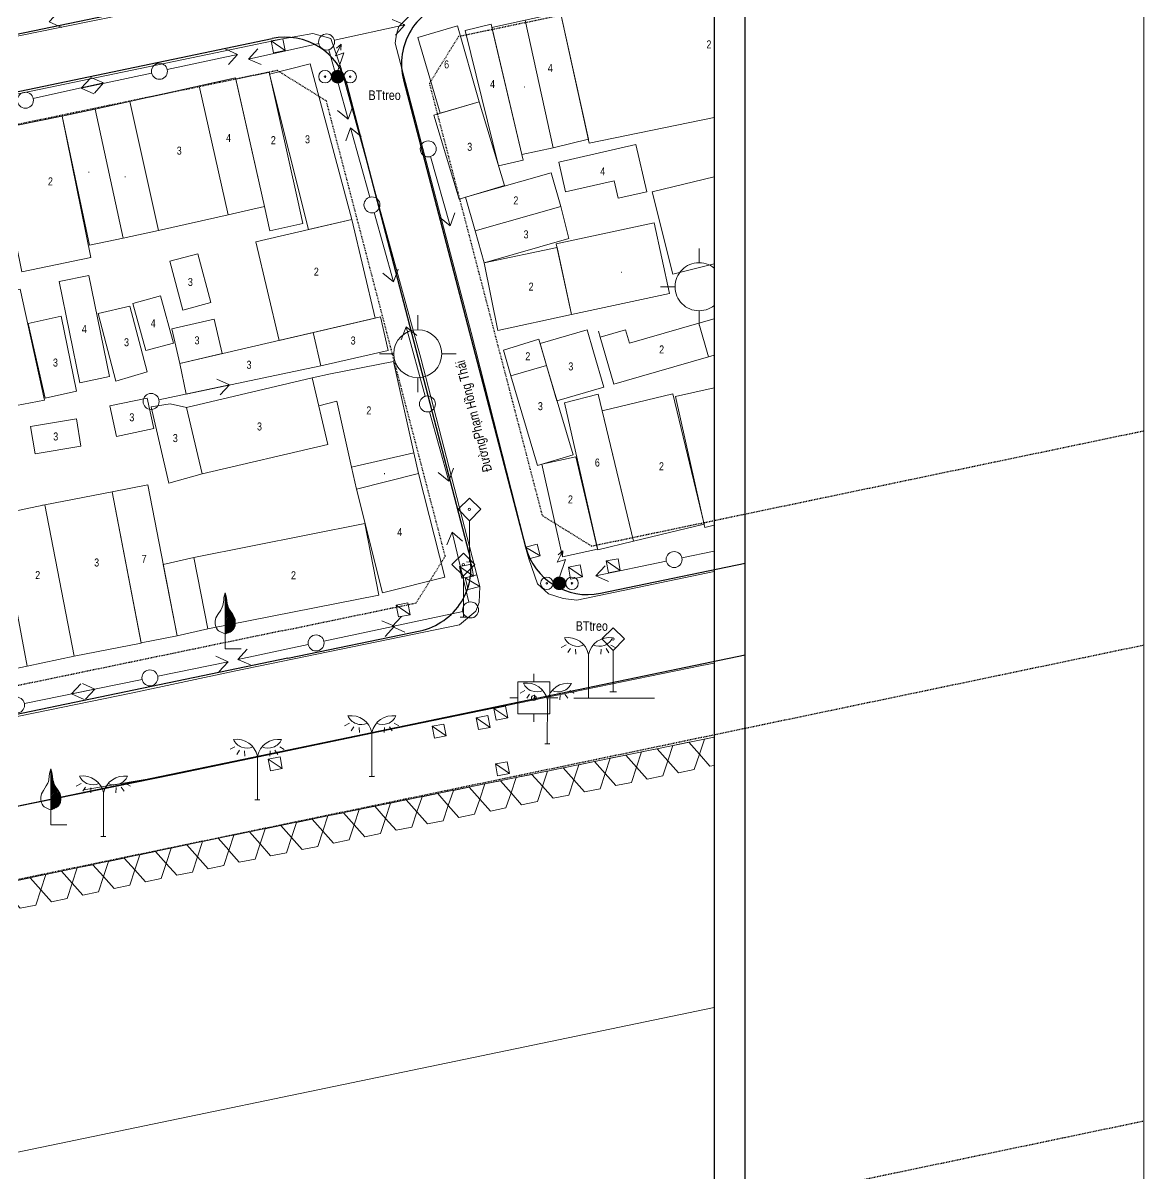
# Model space of a CAD drawing. Header units: millimetres. Extents: x 583747 to 595948, y 2304962 to 2309584.
# Drawn here: x 595808.2 to 595948.3, y 2307133 to 2307276.7 of the extents above; entities that cross this region are included whole.
import ezdxf
from ezdxf.enums import TextEntityAlignment as Align
from ezdxf.xclip import XClip

# ---------------------------------------------------------------- set-up
doc = ezdxf.new("R2010")
doc.units = ezdxf.units.MM
doc.linetypes.add('DASHDOT', pattern=[1, 0.5, -0.25, 0, -0.25])
for name, color, linetype, lineweight in [('00_nen', 8, 'Continuous', 5), ('KT-DV', 7, 'Continuous', 0), ('Nen dc cb Hong bang', 253, 'Continuous', 60)]:
    doc.layers.add(name, color=color, linetype=linetype, lineweight=lineweight)
doc.layers.add('A-PLOT LINE', color=6, linetype='DASHDOT')
doc.layers.add('AFP-KERB-LINE', color=2, linetype='Continuous')
doc.styles.add('ghicu', font='Vnarial.ttf', dxfattribs={"width": 0.8, "height": 1})

# ---------------------------------------------------------------- blocks, each defined once
blk = doc.blocks.new('road')
at = {"layer": 'AFP-KERB-LINE'}
for p, q in [((3883185, 1317232), (3767803, 1245711)), ((3883185, 1317232), (3767803, 1245711)), ((3883185, 1317232), (3767803, 1245711)), ((3883185, 1317232), (3767803, 1245711)), ((3762802, 1255847), (3857083, 1314289)), ((3762802, 1255847), (3857083, 1314289)), ((3762802, 1255847), (3857083, 1314289)), ((3762802, 1255847), (3857083, 1314289)), ((3695871, 1312276), (3589927, 1246721)), ((3695871, 1312276), (3589927, 1246721)), ((3695871, 1312276), (3589927, 1246721)), ((3695871, 1312276), (3589927, 1246721)), ((3717748, 1307701), (3752004, 1258100)), ((3717748, 1307701), (3752004, 1258100)), ((3717748, 1307701), (3752004, 1258100)), ((3717748, 1307701), (3752004, 1258100)), ((3593752, 1240856), (3700538, 1306933)), ((3593752, 1240856), (3700538, 1306933)), ((3593752, 1240856), (3700538, 1306933)), ((3593752, 1240856), (3700538, 1306933)), ((3745585, 1255076), (3711331, 1304676)), ((3745585, 1255076), (3711331, 1304676)), ((3745585, 1255076), (3711331, 1304676)), ((3745585, 1255076), (3711331, 1304676)), ((3767803, 1245711), (3734793, 1225290)), ((3767803, 1245711), (3734793, 1225290)), ((3767803, 1245711), (3734793, 1225290)), ((3767803, 1245711), (3734793, 1225290)), ((3728874, 1234857), (3743211, 1243726)), ((3728874, 1234857), (3743211, 1243726)), ((3728874, 1234857), (3743211, 1243726)), ((3728874, 1234857), (3743211, 1243726)), ((3728874, 1234857), (3635879, 1177370)), ((3728874, 1234857), (3635879, 1177370)), ((3728874, 1234857), (3635879, 1177370)), ((3728874, 1234857), (3635879, 1177370)), ((3734793, 1225290), (3638305, 1165644)), ((3734793, 1225290), (3638305, 1165644)), ((3734793, 1225290), (3638305, 1165644)), ((3734793, 1225290), (3638305, 1165644))]:
    blk.add_line(p, q, dxfattribs=at)
blk.add_lwpolyline([(3745595, 1267381), (3748204, 1263603)], dxfattribs=at)
blk.add_lwpolyline([(3745595, 1267381), (3748204, 1263603)], dxfattribs=at)
blk.add_lwpolyline([(3745595, 1267381), (3748204, 1263603)], dxfattribs=at)
blk.add_lwpolyline([(3745595, 1267381), (3748204, 1263603)], dxfattribs=at)
for centre, start, end in [((3724331, 1312247), 121.74803, 214.62987), ((3724331, 1312247), 121.74803, 214.62987), ((3704748, 1300130), 34.62987, 121.74803), ((3704748, 1300130), 34.62987, 121.74803), ((3758587, 1262646), 214.62987, 301.79359), ((3758587, 1262646), 214.62987, 301.79359), ((3758587, 1262646), 214.62987, 301.79359), ((3758587, 1262646), 214.62987, 301.79359), ((3739003, 1250530), 301.74159, 34.62987), ((3739003, 1250530), 301.74159, 34.62987), ((3739003, 1250530), 301.74159, 34.62987), ((3739003, 1250530), 301.74159, 34.62987)]:
    blk.add_arc(centre, 8000, start, end, dxfattribs=at)
blk = doc.blocks.new('PLOT')
at = {"layer": 'A-PLOT LINE', "color": 251}
for p, q in [((3812983, 1371218), (3722334, 1315127)), ((3759720, 1260995), (3854152, 1319531)), ((3759720, 1260995), (3854152, 1319531)), ((3722334, 1315127), (3720924, 1308382)), ((3720924, 1308382), (3752628, 1262475)), ((3720924, 1308382), (3752628, 1262475)), ((3702477, 1303429), (3709571, 1301945)), ((3742979, 1253570), (3709571, 1301945)), ((3742979, 1253570), (3709571, 1301945)), ((3759720, 1260995), (3752628, 1262475)), ((3759720, 1260995), (3752628, 1262475)), ((3742979, 1253570), (3741569, 1246826)), ((3742979, 1253570), (3741569, 1246826)), ((3727033, 1237834), (3741569, 1246826)), ((3727033, 1237834), (3741569, 1246826))]:
    blk.add_line(p, q, dxfattribs=at)
for points in [[(4212609, 1471029), (4196841, 1496747), (4192720, 1497729), (3887911, 1309592), (3772537, 1238075), (3739519, 1217649), (3659008, 1167880)], [(3695921, 1122143), (4222777, 1448705), (4223759, 1452843), (4212609, 1471029)], [(3727034, 1237834), (3634931, 1180899), (3623868, 1183465), (3594242, 1230576), (3595832, 1237439), (3702477, 1303429)], [(3727034, 1237834), (3634931, 1180899), (3623868, 1183465), (3594242, 1230576), (3595832, 1237439), (3702477, 1303429)]]:
    blk.add_lwpolyline(points, dxfattribs=at)
blk = doc.blocks.new('DV')
ref = blk.add_blockref('PLOT', (-3147123, 179596, 0), dxfattribs=dict(rotation=340.0000000045929))
XClip(ref).set_block_clipping_path([(3437700.5976729654, 868981.9081885163), (3912891.8375199828, 1041937.3750337446), (3715693.8178756535, 1583734.481302836), (3240502.5780286361, 1410779.0144576086)])
at = {"layer": 'AFP-KERB-LINE'}
ref = blk.add_blockref('road', (-3147123, 179596, 0), dxfattribs=dict(at, rotation=340.0000000045929))
XClip(ref).set_block_clipping_path([(3424978.7776903473, 904726.3076186823), (3853099.8617473282, 1060549.6388383387), (3670662.8681027722, 1561791.1594749615), (3242541.7840457913, 1405967.828255306)])
blk = doc.blocks.new('nen dc cb Hong bang')
at = {"layer": '00_nen', "linetype": 'ByBlock', "lineweight": -2}
h = blk.add_hatch(dxfattribs=at)
h.set_pattern_fill('ANSI35', color=0, scale=0.2, angle=20, style=0)
h.set_pattern_definition([(65, (353.912563, 288.31707), (-0.045315389, 0.021130913), []), (65, (353.945786, 288.32916), (-0.045315389, 0.021130913), [0.0625, -0.0125, 0, -0.0125])])
edge = h.paths.add_edge_path()
edge.add_arc((85.84, 145.34), 0.785, 0, 360)
h = blk.add_hatch(dxfattribs=at)
h.set_pattern_fill('ANSI35', color=0, scale=0.2, angle=20, style=0)
h.set_pattern_definition([(65, (401.64437, 238.345664), (-0.045315389, 0.021130913), []), (65, (401.677593, 238.357757), (-0.045315389, 0.021130913), [0.0625, -0.0125, 0, -0.0125])])
edge = h.paths.add_edge_path()
edge.add_arc((133.57, 95.37), 0.785, 0, 360)
at = {"layer": '00_nen', "color": 0, "linetype": 'ByBlock', "lineweight": -2}
for p, q in [((83.9, 149.47, -62.12), (91.51, 154.29, -62.12)), ((74.61, 143.59, -62.12), (82.21, 148.41, -62.12)), ((82.21, 148.41, -62.12), (74.61, 143.59, -62.12)), ((83.64, 148.13, -62.12), (88.88, 140.81, -62.12)), ((85.84, 145.34, -62.12), (86.11, 144.6, -62.12)), ((73.15, 143.67, -62.12), (65.54, 138.87, -62.12)), ((65.54, 138.87, -62.12), (73.15, 143.67, -62.12)), ((94.78, 132.58, -62.12), (89.54, 139.9, -62.12)), ((100.15, 139.93, -62.12), (105.44, 132.65, -62.12)), ((136.22, 138.98, -62.12), (135.61, 140.67, -62.12)), ((63.85, 137.8, -62.12), (56.24, 133, -62.12)), ((132.74, 134.52, -62.12), (134.43, 135.13, -62.12)), ((58.63, 134.6, -62.12), (51.05, 129.74, -62.12)), ((51.05, 129.74, -62.12), (58.63, 134.6, -62.12)), ((138.89, 131.65, -62.12), (138.28, 133.34, -62.12)), ((101.18, 123.64, -62.12), (95.94, 130.96, -62.12)), ((95.94, 130.96, -62.12), (101.18, 123.64, -62.12)), ((106.08, 119.08, -62.12), (105.46, 120.77, -62.12)), ((109.82, 111.58, -62.12), (104.58, 118.9, -62.12)), ((109.93, 117.28, -62.12), (111.62, 117.9, -62.12)), ((102.6, 114.61, -62.12), (104.29, 115.23, -62.12)), ((108.75, 111.75, -62.12), (108.13, 113.44, -62.12)), ((116.23, 102.64, -62.12), (110.99, 109.95, -62.12)), ((110.99, 109.95, -62.12), (116.23, 102.64, -62.12)), ((146.86, 103.61, -62.12), (154.5, 108.36, -62.12)), ((78.71, 99.76, -62.12), (86.34, 104.54, -62.12)), ((137.52, 97.8, -62.12), (145.16, 102.55, -62.12)), ((145.16, 102.55, -62.12), (137.52, 97.8, -62.12)), ((123.73, 89.28, -62.12), (118.78, 96.79, -62.12)), ((133.57, 95.37, -62.12), (133.84, 94.63, -62.12)), ((121.73, 93.89, -62.12), (122.49, 94.16, -62.12)), ((141.29, 89.43, -62.12), (141.47, 88.82, -62.12)), ((141.83, 89.71, -62.12), (142.35, 89.35, -62.12)), ((142.24, 90.33, -62.12), (142.88, 90.22, -62.12)), ((123.44, 87.91, -62.12), (115.8, 83.14, -62.12)), ((136.98, 88.42, -62.12), (136.53, 87.91, -62.12)), ((137.66, 88.19, -62.12), (137.54, 87.6, -62.12)), ((138.29, 88.34, -62.12), (138.54, 87.75, -62.12)), ((141.88, 83.13, -62.12), (140.01, 88.28, -62.12)), ((141.88, 83.13, -62.12), (140.01, 88.28, -62.12)), ((123.37, 87.15, -62.12), (124.13, 87.42, -62.12)), ((140.18, 82.53), (149.65, 85.98)), ((144.14, 84.82, -62.12), (144.89, 85.09, -62.12)), ((132.91, 82.02), (136.67, 83.39)), ((134.79, 82.7), (134.45, 83.64)), ((136.67, 83.39), (138.04, 79.63)), ((108.42, 78.48, -62.12), (116.04, 83.27, -62.12)), ((134.28, 78.26), (132.91, 82.02)), ((138.42, 82.33, -62.12), (138.6, 81.71, -62.12)), ((138.96, 82.61, -62.12), (139.47, 82.24, -62.12)), ((139.37, 83.23, -62.12), (140.01, 83.12, -62.12)), ((142.15, 83.23, -62.12), (141.58, 83.02, -62.12)), ((141.62, 83.04, -62.12), (142.18, 83.24, -62.12)), ((134.11, 81.31, -62.12), (133.65, 80.81, -62.12)), ((134.78, 81.09, -62.12), (134.66, 80.49, -62.12)), ((135.41, 81.23, -62.12), (135.67, 80.65, -62.12)), ((139.01, 76.03, -62.12), (137.14, 81.18, -62.12)), ((139.01, 76.03, -62.12), (137.14, 81.18, -62.12)), ((137.36, 81.51), (138.3, 81.85)), ((94.94, 79.7, -62.12), (94.91, 79.56, -62.12)), ((95.01, 79.61, -62.12), (94.96, 79.41, -62.12)), ((95.05, 79.53, -62.12), (94.99, 79.31, -62.12)), ((95.08, 79.49, -62.12), (95.02, 79.26, -62.12)), ((95.14, 79.36, -62.12), (95.08, 79.09, -62.12)), ((95.2, 79.25, -62.12), (95.12, 78.96, -62.12)), ((95.27, 79.13, -62.12), (95.18, 78.81, -62.12)), ((133.6, 80.14), (132.66, 79.8)), ((138.04, 79.63), (134.28, 78.26)), ((95.32, 79.01, -62.12), (95.23, 78.66, -62.12)), ((95.39, 78.88, -62.12), (95.29, 78.51, -62.12)), ((95.48, 78.74, -62.12), (95.36, 78.3, -62.12)), ((95.57, 78.6, -62.12), (95.44, 78.09, -62.12)), ((95.65, 78.48, -62.12), (95.51, 77.9, -62.12)), ((95.74, 78.37, -62.12), (95.58, 77.72, -62.12)), ((95.81, 78.29, -62.12), (95.63, 77.57, -62.12)), ((95.94, 78.19, -62.12), (95.72, 77.32, -62.12)), ((96.03, 78.1, -62.12), (95.79, 77.12, -62.12)), ((96.09, 78.05, -62.12), (95.84, 77, -62.12)), ((96.18, 78, -62.12), (95.89, 76.85, -62.12)), ((96.23, 77.96, -62.12), (95.93, 76.74, -62.12)), ((96.37, 77.86, -62.12), (96.03, 76.48, -62.12)), ((96.43, 77.81, -62.12), (96.08, 76.34, -62.12)), ((96.55, 77.73, -62.12), (96.16, 76.12, -62.12)), ((96.55, 77.73, -62.12), (96.16, 76.12, -62.12)), ((96.66, 77.63, -62.12), (96.23, 75.91, -62.12)), ((136.16, 78.94), (136.5, 78)), ((96.73, 77.57, -62.12), (96.28, 75.78, -62.12)), ((96.79, 77.51, -62.12), (96.33, 75.65, -62.12)), ((96.86, 77.44, -62.12), (96.38, 75.52, -62.12)), ((96.91, 77.39, -62.12), (96.42, 75.41, -62.12)), ((96.93, 77.37, -62.12), (96.43, 75.37, -62.12)), ((97.01, 77.27, -62.12), (96.49, 75.2, -62.12)), ((97.05, 77.23, -62.12), (96.53, 75.13, -62.12)), ((97.12, 77.11, -62.12), (96.65, 75.23, -62.12)), ((97.2, 76.92, -62.12), (96.81, 75.38, -62.12)), ((97.21, 76.9, -62.12), (96.83, 75.39, -62.12)), ((97.27, 76.67, -62.12), (97, 75.56, -62.12)), ((97.3, 76.54, -62.12), (97.09, 75.67, -62.12)), ((106.72, 77.42, -62.12), (99.08, 72.67, -62.12)), ((139.27, 76.13, -62.12), (138.71, 75.92, -62.12)), ((138.75, 75.93, -62.12), (139.31, 76.14, -62.12)), ((98.07, 71.98, -62.12), (90.41, 67.26, -62.12)), ((90.41, 67.26, -62.12), (98.07, 71.98, -62.12)), ((120.18, 71.88, -62.12), (120.81, 71.77, -62.12)), ((119.23, 70.98, -62.12), (119.41, 70.36, -62.12)), ((119.76, 71.26, -62.12), (120.28, 70.89, -62.12)), ((114.91, 69.96, -62.12), (114.46, 69.46, -62.12)), ((115.59, 69.74, -62.12), (115.47, 69.14, -62.12)), ((116.22, 69.88, -62.12), (116.48, 69.3, -62.12)), ((119.82, 64.68, -62.12), (117.94, 69.83, -62.12)), ((119.82, 64.68, -62.12), (117.94, 69.83, -62.12)), ((88.71, 66.21, -62.12), (81.04, 61.5, -62.12)), ((120.08, 64.78, -62.12), (119.52, 64.57, -62.12)), ((119.55, 64.58, -62.12), (120.12, 64.79, -62.12)), ((106.81, 63.31, -62.12), (106.99, 62.69, -62.12)), ((107.34, 63.59, -62.12), (107.86, 63.22, -62.12)), ((107.76, 64.21, -62.12), (108.39, 64.1, -62.12)), ((75.93, 58.35, -62.12), (83.6, 63.07, -62.12)), ((102.49, 62.29, -62.12), (102.04, 61.79, -62.12)), ((103.17, 62.07, -62.12), (103.05, 61.47, -62.12)), ((103.8, 62.21, -62.12), (104.06, 61.63, -62.12)), ((107.4, 57.01, -62.12), (105.52, 62.16, -62.12)), ((107.4, 57.01, -62.12), (105.52, 62.16, -62.12)), ((107.66, 57.11, -62.12), (107.09, 56.9, -62.12)), ((107.13, 56.91, -62.12), (107.7, 57.12, -62.12)), ((91.27, 53.31, -62.12), (91.91, 53.2, -62.12)), ((90.32, 52.41, -62.12), (90.5, 51.79, -62.12)), ((90.86, 52.69, -62.12), (91.38, 52.32, -62.12)), ((82.01, 51.57, -62.12), (81.98, 51.43, -62.12)), ((82.08, 51.49, -62.12), (82.03, 51.28, -62.12)), ((82.13, 51.41, -62.12), (82.07, 51.19, -62.12)), ((82.15, 51.36, -62.12), (82.09, 51.13, -62.12)), ((82.22, 51.24, -62.12), (82.15, 50.96, -62.12)), ((82.28, 51.13, -62.12), (82.2, 50.83, -62.12)), ((82.34, 51, -62.12), (82.25, 50.68, -62.12)), ((82.39, 50.88, -62.12), (82.31, 50.53, -62.12)), ((82.46, 50.76, -62.12), (82.36, 50.38, -62.12)), ((82.55, 50.61, -62.12), (82.44, 50.18, -62.12)), ((82.64, 50.47, -62.12), (82.51, 49.97, -62.12)), ((82.73, 50.36, -62.12), (82.58, 49.78, -62.12)), ((86.01, 51.39, -62.12), (85.56, 50.89, -62.12)), ((86.69, 51.17, -62.12), (86.56, 50.57, -62.12)), ((87.32, 51.31, -62.12), (87.57, 50.73, -62.12)), ((90.91, 46.11, -62.12), (89.04, 51.26, -62.12)), ((90.91, 46.11, -62.12), (89.04, 51.26, -62.12)), ((82.82, 50.25, -62.12), (82.65, 49.59, -62.12)), ((82.89, 50.17, -62.12), (82.7, 49.44, -62.12)), ((83.01, 50.06, -62.12), (82.79, 49.2, -62.12)), ((83.11, 49.97, -62.12), (82.87, 48.99, -62.12)), ((83.17, 49.93, -62.12), (82.91, 48.88, -62.12)), ((83.25, 49.87, -62.12), (82.96, 48.73, -62.12)), ((83.31, 49.83, -62.12), (83.01, 48.62, -62.12)), ((83.45, 49.73, -62.12), (83.1, 48.35, -62.12)), ((83.51, 49.69, -62.12), (83.15, 48.22, -62.12)), ((83.62, 49.61, -62.12), (83.23, 48, -62.12)), ((83.62, 49.61, -62.12), (83.23, 48, -62.12)), ((83.73, 49.5, -62.12), (83.31, 47.79, -62.12)), ((83.8, 49.44, -62.12), (83.35, 47.66, -62.12)), ((83.87, 49.38, -62.12), (83.4, 47.53, -62.12)), ((83.93, 49.32, -62.12), (83.45, 47.39, -62.12)), ((83.98, 49.27, -62.12), (83.49, 47.28, -62.12)), ((84, 49.25, -62.12), (83.5, 47.24, -62.12)), ((84.08, 49.15, -62.12), (83.57, 47.07, -62.12)), ((84.12, 49.1, -62.12), (83.61, 47.01, -62.12)), ((84.19, 48.98, -62.12), (83.72, 47.11, -62.12)), ((84.28, 48.79, -62.12), (83.88, 47.25, -62.12)), ((84.28, 48.77, -62.12), (83.9, 47.27, -62.12)), ((84.35, 48.55, -62.12), (84.08, 47.43, -62.12)), ((84.38, 48.41, -62.12), (84.16, 47.55, -62.12)), ((91.18, 46.21, -62.12), (90.61, 46, -62.12)), ((90.65, 46.02, -62.12), (91.21, 46.22, -62.12))]:
    blk.add_line(p, q, dxfattribs=at)
at = {"layer": '00_nen', "color": 0, "linetype": 'ByBlock', "lineweight": -2, "elevation": -62.12, "flags": 128}
for points in [[(-303.56, -119), (-291.68, -100.59), (-271.86, -56.45), (-217.07, -72.37), (-198.74, -81.18), (-153.34, -95.47), (-153.8, -98.11), (-123.78, -115.59), (67.9, -11), (285.69, 123.97), (298.27, 131.73), (412.37, 202.69), (600.48, 318.14), (602.65, 319.44), (616.22, 297.59), (632.72, 304.81), (632.72, 304.81), (683.84, 336.31)], [(91.13, 151.75), (90.92, 152.83), (90.89, 153.85), (91.59, 155.38), (93.49, 157.24), (110.82, 167.99), (141.95, 187.19), (177.16, 208.92), (189.2, 216.31)], [(77.33, 156.87), (77.02, 155.96), (76.29, 155.23), (74.06, 153.3), (48.45, 137.59), (17.76, 118.67), (-5.32, 104.46), (-23.46, 93.07)], [(91.13, 151.75), (112.48, 121.02), (128.91, 96.94), (131.01, 94.39), (132.74, 93.67), (134.65, 93.74), (136.32, 94.13), (152.2, 103.97), (163.93, 111.06)], [(124.99, 89.69), (124.36, 91.61), (107.67, 115.85), (97.1, 130.7), (85.84, 146.56), (83.38, 149.54), (81.08, 149.36), (77.8, 147.45), (46.79, 128.24)], [(82.81, 126.95), (82.81, 126.95), (74, 140.67), (77.6, 142.92), (86.38, 129.25)], [(96.39, 56.35), (119.61, 70.73), (131.23, 77.9), (153.81, 91.82), (175.71, 105.39), (225.33, 136.02)], [(131.5, 126.55), (138.78, 131.88), (141.37, 128.35), (134.09, 123.01)], [(86.38, 129.25), (88.05, 126.64), (84.48, 124.35), (82.81, 126.95), (82.81, 126.95)], [(134.09, 123.01), (131.44, 121.07), (127.82, 126.01), (130.46, 127.95), (131.49, 126.55)], [(127.34, 126.66), (127.82, 126.01)], [(122.71, 120.4), (121.04, 122.69), (125.96, 126.3), (127.65, 124.01)], [(127.65, 124.01), (130.37, 120.28), (125.44, 116.67), (122.71, 120.4)], [(97.75, 110.16), (104.59, 114.3), (110.89, 104.45), (104.19, 100.08), (99.62, 107.23)], [(95.75, 108.91), (97.75, 110.16)], [(82.28, 100.06), (95.75, 108.91)], [(99.62, 107.23), (97.74, 105.9)], [(82.28, 100.06), (80.18, 99.78), (78.1, 98.61), (83.45, 90.4), (86.97, 92.92)], [(124.99, 89.69), (124.94, 88.52)], [(75.58, 32.85), (103.75, 50.4), (149.41, 78.47), (165.63, 88.47)], [(88.18, 64.26), (99.14, 71.14), (123.61, 86.23), (124.94, 88.52), (124.94, 88.52), (124.94, 88.52), (124.94, 88.52)], [(63.21, -43.43), (239.7, 65.96), (272.77, 86.51)], [(69.57, 82.39), (69.82, 82.54)], [(0.99, 17.47), (1.6, 16.54), (2.42, 15.74), (2.94, 15.36), (3.74, 14.95), (5.33, 14.48), (6.93, 14.52), (8.55, 15.13), (33.83, 30.74), (55.8, 44.32), (88.18, 64.26)], [(96.39, 56.35), (70.93, 40.68), (60.39, 34.18), (36.05, 19.19), (5.8, 0.82), (-11.02, -7.62)], [(96.39, 56.35), (86.62, 50.78)]]:
    blk.add_lwpolyline(points, dxfattribs=at)
for points in [[(138.93, 180.71), (147.69, 166.49), (118.19, 148.32), (109.24, 162.42)], [(105.42, 159.99), (109.24, 162.42), (117.95, 148.73), (114.19, 146.24)], [(114.19, 146.24), (105.42, 159.99), (101.84, 157.72), (110.81, 144.09)], [(98.81, 156.24), (101.61, 158.08), (111.2, 143.5), (108.55, 141.76)], [(151.92, 148.83), (133.63, 136.5), (127.69, 145.31), (146.34, 157.74)], [(99.45, 145.44), (93.57, 153.37), (97.71, 156.43), (103.53, 148.45)], [(115.44, 144.78), (123.75, 150.16), (127.04, 145.08), (123.98, 143.09), (122.76, 144.98), (117.52, 141.58)], [(105.36, 136.16), (98.76, 144.94), (103.53, 148.45), (110.09, 139.72)], [(93.63, 129.21), (82.07, 145.66), (77.74, 142.7), (88.96, 126.15)], [(117.58, 139.65), (108.59, 133.12), (106.01, 136.66), (115.01, 143.19)], [(78.91, 124.45), (69.99, 138.32), (73.9, 140.82), (82.81, 126.95)], [(134.07, 134.11), (123.47, 127.43), (118.66, 135.07), (129.25, 141.75)], [(111.01, 129.78), (108.59, 133.12), (117.58, 139.65), (119.91, 136.24)], [(62.52, 133.52), (69.99, 138.32), (78.91, 124.45), (71.42, 119.63)], [(141.37, 128.35), (138.78, 131.88), (143.3, 135.19), (145.88, 131.65)], [(123.47, 127.43), (115.5, 122.42), (111.01, 129.78), (118.9, 134.7)], [(58.77, 131.15), (62.52, 133.52), (71.42, 119.63), (67.57, 117.2)], [(58.77, 131.15), (62.52, 133.52), (71.42, 119.63), (67.57, 117.2)], [(55.2, 128.91), (58.77, 131.15), (67.57, 117.2), (63.96, 114.94)], [(47.68, 124.3), (55.2, 128.91), (64.63, 113.53), (57.12, 108.92)], [(93.63, 129.21), (100.57, 118.61), (90.28, 111.87), (83.33, 122.46)], [(155.5, 112.83), (148.23, 108.17), (139.18, 122.28), (146.45, 126.93)], [(118.97, 117.66), (117, 120.36), (120.71, 123.15), (122.71, 120.4)], [(148.01, 108.52), (140.46, 103.5), (131.2, 117.46), (138.75, 122.48)], [(125.93, 108.27), (118.97, 117.66), (122.71, 120.4), (129.67, 111.04)], [(74.06, 116.49), (77.67, 111.32), (80.65, 113.4), (77.03, 118.57)], [(96.26, 110.67), (103.5, 115.36), (101.15, 118.99), (93.93, 114.27)], [(140.46, 103.5), (136.62, 100.95), (126.42, 116.77), (130.01, 119.22)], [(96.26, 110.67), (81.69, 101.58), (79.61, 104.92), (93.93, 114.27)], [(61.92, 109.38), (68.69, 98.37), (71.91, 100.36), (65.15, 111.36)], [(71.54, 109.96), (75.07, 104.98), (77.99, 107.05), (74.45, 112.03)], [(84.16, 107.89), (79.61, 104.92), (77.18, 108.64), (81.73, 111.61)], [(136.57, 101.03), (132.8, 98.63), (126.41, 108.63), (130.09, 110.93)], [(71.29, 109.5), (76.12, 102.54), (72.84, 100.1), (67.89, 107.3)], [(82.28, 100.06), (95.75, 108.91), (100.47, 101.74), (86.97, 92.92)], [(53.89, 104.45), (61.48, 92.54), (65.31, 94.84), (57.7, 106.83)], [(60.09, 103.11), (65.28, 95.08), (68.68, 97.27), (63.68, 105.38)], [(110.89, 104.45), (112.34, 102.23), (105.72, 97.74), (104.19, 100.08)], [(112.34, 102.23), (119.85, 91.18), (113.23, 86.68), (105.72, 97.74)], [(73.22, 96.94), (77.27, 99.47), (79.34, 96.17), (75.29, 93.64)], [(64.79, 91.11), (69.84, 93.98), (71.54, 90.98), (66.49, 88.11)], [(112.89, 86.25), (94.28, 74.97), (89.55, 82.75), (108.16, 94.06)], [(77.15, 86.94), (87.04, 70.47), (90.95, 72.83), (81.06, 89.3)], [(69.82, 82.54), (79.74, 66.03), (87.07, 70.43), (77.15, 86.94)], [(74.65, 62.86), (64.8, 79.42), (69.81, 82.54), (79.74, 66.03)], [(94.28, 74.97), (90.95, 72.83), (86.28, 80.61), (89.55, 82.75)], [(69.64, 59.74), (59.79, 76.31), (64.8, 79.42), (74.64, 62.85)]]:
    blk.add_lwpolyline(points, close=True, dxfattribs=at)
at = {"layer": '00_nen', "color": 0, "linetype": 'ByBlock', "lineweight": -2, "elevation": -62.12}
for points in [[(89.79, 154.38), (91.51, 154.29), (90.86, 152.69)], [(84.84, 149.31), (84.46, 148.65)], [(85.59, 146.09), (85.53, 148.42), (84.67, 147.71), (84.84, 149.31), (85.07, 148.6)], [(76.51, 146.69), (78.57, 146.16)], [(75.26, 145.19), (74.61, 143.59), (76.33, 143.5)], [(72.5, 142.08), (73.15, 143.67), (71.44, 143.77)], [(88.88, 142.53), (88.88, 140.81), (87.25, 141.37)], [(51.35, 139.31), (49.63, 139.42), (50.29, 141.01)], [(89.54, 138.18), (89.54, 139.9), (91.16, 139.34)], [(57.96, 132.9), (56.24, 133), (56.89, 134.59)], [(57.99, 133), (58.63, 134.6), (56.91, 134.69)], [(105.42, 134.37), (105.44, 132.65), (103.8, 133.19)], [(99.56, 124.2), (101.18, 123.64), (101.18, 125.36)], [(104.58, 117.17), (104.58, 118.9), (106.21, 118.34)], [(84.62, 104.65), (86.34, 104.54), (85.68, 102.95)], [(114.6, 103.19), (116.23, 102.64), (116.22, 104.36)], [(122.11, 94.03), (120.35, 98.88), (118.5, 99.74), (119.37, 101.54), (121.17, 100.71), (120.35, 98.88)], [(132.58, 99.34), (132.19, 98.68)], [(133.32, 96.11), (133.26, 98.45), (132.4, 97.74), (132.58, 99.34), (132.8, 98.63)], [(138.18, 99.39), (137.52, 97.8), (139.23, 97.69)], [(138.1, 100), (140.16, 99.48)], [(128.05, 98.17), (130.14, 97.8)], [(118.72, 95.08), (118.78, 96.79), (120.39, 96.18)], [(133.93, 97.64), (135.98, 97.12)], [(123.75, 87.29), (121.99, 92.13), (120.14, 92.99), (121.01, 94.8), (122.81, 93.97), (121.99, 92.13)], [(121.13, 93.07), (123.19, 92.55)], [(122.27, 91.98), (124.36, 91.61)], [(144.52, 84.96), (142.75, 89.8), (140.91, 90.67), (141.78, 92.47), (143.57, 91.64), (142.75, 89.8)], [(115.35, 85.82), (117.4, 85.3)], [(114.32, 83.37), (116.04, 83.27), (115.39, 81.68)], [(117.52, 83.04), (115.8, 83.14), (116.46, 84.73)], [(96.52, 75.12), (96.27, 75.12), (95.88, 75.15), (95.59, 75.21), (95.45, 75.27), (95.25, 75.41), (95.09, 75.57), (95.02, 75.68), (94.91, 75.88), (94.79, 76.2), (94.76, 76.38), (94.75, 76.6), (94.8, 77.08), (94.97, 77.73), (95.02, 78.14), (95.02, 78.35), (94.99, 78.57), (94.9, 79.01), (94.82, 79.32), (94.78, 79.52), (94.76, 79.95)], [(94.76, 79.95), (97.16, 73.38), (99.04, 74.06)], [(96.52, 75.12), (96.71, 75.28), (97, 75.55), (97.17, 75.79), (97.24, 75.92), (97.31, 76.16), (97.33, 76.38), (97.32, 76.51), (97.26, 76.74), (97.15, 77.06), (97.06, 77.22), (96.92, 77.39), (96.56, 77.72), (96.02, 78.11), (95.72, 78.4), (95.59, 78.56), (95.47, 78.74), (95.26, 79.14), (95.01, 79.6), (94.76, 79.95)], [(131.22, 77.88), (133.27, 77.36)], [(129.56, 76.01), (131.61, 75.49)], [(100.8, 72.56), (99.08, 72.67), (99.74, 74.26)], [(97.41, 70.4), (98.07, 71.98), (96.36, 72.1)], [(124.77, 73.15), (126.82, 72.63)], [(133.8, 71.43), (135.85, 70.91)], [(82.76, 61.38), (81.04, 61.5), (81.71, 63.08)], [(81.88, 63.19), (83.6, 63.07), (82.93, 61.48)], [(106.92, 62.28), (108.98, 61.76)], [(83.59, 47), (83.35, 46.99), (82.95, 47.02), (82.67, 47.09), (82.52, 47.15), (82.32, 47.28), (82.17, 47.44), (82.09, 47.55), (81.98, 47.76), (81.87, 48.07), (81.83, 48.26), (81.83, 48.48), (81.88, 48.96), (82.04, 49.61), (82.1, 50.02), (82.09, 50.23), (82.07, 50.45), (81.97, 50.89), (81.89, 51.19), (81.86, 51.4), (81.84, 51.83)], [(81.84, 51.83), (84.23, 45.25), (86.11, 45.94)], [(83.59, 47), (83.79, 47.15), (84.07, 47.43), (84.25, 47.66), (84.32, 47.8), (84.39, 48.03), (84.4, 48.26), (84.39, 48.39), (84.34, 48.62), (84.23, 48.93), (84.13, 49.09), (83.99, 49.26), (83.63, 49.6), (83.09, 49.99), (82.79, 50.27), (82.67, 50.44), (82.55, 50.62), (82.33, 51.02), (82.09, 51.48), (81.84, 51.83)]]:
    blk.add_lwpolyline(points, dxfattribs=at)
for points in [[(76.51, 146.69), (77.8, 147.45), (78.57, 146.16), (77.28, 145.4)], [(138.1, 100), (139.39, 100.77), (140.16, 99.48), (138.87, 98.72)], [(128.05, 98.17), (129.28, 99.03), (130.14, 97.8), (128.91, 96.94)], [(133.93, 97.64), (135.21, 98.41), (135.98, 97.12), (134.7, 96.35)], [(121.13, 93.07), (122.42, 93.84), (123.19, 92.55), (121.9, 91.78)], [(122.27, 91.98), (123.5, 92.84), (124.36, 91.61), (123.14, 90.75)], [(115.35, 85.82), (116.63, 86.58), (117.4, 85.3), (116.11, 84.53)], [(157.25, 83.3), (157.31, 81.3), (159.07, 80.35), (160.77, 81.4), (160.71, 83.4), (158.95, 84.35)], [(153.84, 81.2), (153.9, 79.2), (155.66, 78.25), (157.36, 79.3), (157.31, 81.3), (155.55, 82.25)], [(150.44, 79.1), (150.5, 77.1), (152.26, 76.15), (153.96, 77.2), (153.9, 79.2), (152.14, 80.15)], [(131.22, 77.88), (132.51, 78.65), (133.27, 77.36), (131.99, 76.59)], [(147.03, 77.01), (147.09, 75.01), (148.85, 74.06), (150.55, 75.1), (150.49, 77.1), (148.74, 78.05)], [(129.56, 76.01), (130.85, 76.78), (131.61, 75.49), (130.33, 74.73)], [(143.62, 74.91), (143.68, 72.91), (145.44, 71.96), (147.14, 73.01), (147.09, 75.01), (145.33, 75.96)], [(124.77, 73.15), (126.05, 73.91), (126.82, 72.63), (125.53, 71.86)], [(140.22, 72.82), (140.27, 70.82), (142.03, 69.87), (143.73, 70.91), (143.68, 72.91), (141.92, 73.86)], [(133.8, 71.43), (135.08, 72.2), (135.85, 70.91), (134.56, 70.14)], [(136.81, 70.72), (136.86, 68.72), (138.62, 67.77), (140.33, 68.82), (140.27, 70.82), (138.51, 71.77)], [(133.4, 68.63), (133.46, 66.63), (135.22, 65.68), (136.92, 66.72), (136.86, 68.72), (135.1, 69.67)], [(129.99, 66.53), (130.05, 64.53), (131.81, 63.58), (133.51, 64.63), (133.46, 66.63), (131.7, 67.58)], [(126.59, 64.44), (126.64, 62.44), (128.4, 61.49), (130.1, 62.53), (130.05, 64.53), (128.29, 65.49)], [(123.18, 62.34), (123.23, 60.34), (124.99, 59.39), (126.7, 60.44), (126.64, 62.44), (124.88, 63.39)], [(106.92, 62.28), (108.21, 63.05), (108.98, 61.76), (107.69, 60.99)], [(119.77, 60.25), (119.83, 58.25), (121.58, 57.3), (123.29, 58.34), (123.23, 60.34), (121.47, 61.3)], [(116.36, 58.15), (116.42, 56.15), (118.18, 55.2), (119.88, 56.25), (119.83, 58.25), (118.07, 59.2)], [(112.96, 56.06), (113.01, 54.06), (114.77, 53.11), (116.47, 54.15), (116.42, 56.15), (114.66, 57.11)], [(109.55, 53.96), (109.6, 51.96), (111.36, 51.01), (113.07, 52.06), (113.01, 54.06), (111.25, 55.01)], [(106.14, 51.87), (106.2, 49.87), (107.95, 48.92), (109.66, 49.97), (109.6, 51.96), (107.84, 52.92)], [(102.74, 49.77), (102.8, 47.77), (104.57, 46.83), (106.27, 47.89), (106.2, 49.88), (104.43, 50.83)], [(99.34, 47.65), (99.41, 45.65), (101.17, 44.71), (102.87, 45.77), (102.8, 47.77), (101.04, 48.71)], [(95.95, 45.54), (96.01, 43.54), (97.78, 42.6), (99.48, 43.66), (99.41, 45.65), (97.64, 46.6)], [(92.55, 43.42), (92.62, 41.42), (94.38, 40.48), (96.08, 41.54), (96.01, 43.54), (94.25, 44.48)], [(89.16, 41.31), (89.22, 39.31), (90.99, 38.37), (92.69, 39.42), (92.62, 41.42), (90.85, 42.36)], [(85.76, 39.19), (85.83, 37.19), (87.59, 36.25), (89.29, 37.31), (89.22, 39.31), (87.46, 40.25)], [(82.37, 37.08), (82.43, 35.08), (84.2, 34.14), (85.9, 35.19), (85.83, 37.19), (84.06, 38.13)]]:
    blk.add_lwpolyline(points, close=True, dxfattribs=at)
at = {"layer": '00_nen', "color": 0, "linetype": 'ByBlock', "lineweight": -2}
for centre, radius in [((83.06, 148.94, -62.12), 1), ((83.06, 148.94, -62.12), 1), ((87.31, 145.88, -62.12), 0.785), ((84.36, 144.81, -62.12), 0.785), ((85.84, 145.34, -62.12), 0.785), ((87.31, 145.88, -62.12), 0.1), ((84.36, 144.81, -62.12), 0.1), ((99.56, 140.74, -62.12), 1), ((64.7, 138.34, -62.12), 1), ((137.25, 136.16, -62.12), 3), ((95.36, 131.77, -62.12), 1), ((50.21, 129.2, -62.12), 1), ((107.11, 116.26, -62.12), 3), ((110.4, 110.77, -62.12), 1), ((146.01, 103.08, -62.12), 1), ((77.86, 99.23, -62.12), 1), ((119.84, 100.2, -62.12), 0.141), ((135.04, 95.91, -62.12), 0.785), ((132.09, 94.83, -62.12), 0.785), ((132.09, 94.83, -62.12), 0.1), ((133.57, 95.37, -62.12), 0.785), ((135.04, 95.91, -62.12), 0.1), ((121.48, 93.46, -62.12), 0.141), ((142.24, 91.13, -62.12), 0.141), ((124.28, 88.44, -62.12), 1), ((124.28, 88.44, -62.12), 1), ((135.48, 80.82, -62.12), 0.3), ((135.48, 80.82, -62.12), 0.3), ((135.48, 80.82), 0.3), ((107.57, 77.95, -62.12), 1), ((107.57, 77.95, -62.12), 1), ((89.56, 66.74, -62.12), 1), ((75.08, 57.83, -62.12), 1)]:
    blk.add_circle(centre, radius, dxfattribs=at)
for centre, radius, start, end in [((142.66, 88.65, -62.12), 2.66, 101.3823, 187.9588), ((140.33, 91.38, -62.12), 1.8, 264.6074, 356.2747), ((137.77, 86.87, -62.12), 2.66, 32.0412, 118.6177), ((137.8, 90.45, -62.12), 1.8, 223.7253, 315.3926), ((139.79, 81.54, -62.12), 2.66, 101.3823, 187.9588), ((137.46, 84.27, -62.12), 1.8, 264.6074, 356.2747), ((134.9, 79.76, -62.12), 2.66, 32.0412, 118.6177), ((134.92, 83.35, -62.12), 1.8, 223.7253, 315.3926), ((120.59, 70.2, -62.12), 2.66, 101.3823, 187.9588), ((118.27, 72.93, -62.12), 1.8, 264.6074, 356.2747), ((115.7, 68.42, -62.12), 2.66, 32.0412, 118.6177), ((115.73, 72, -62.12), 1.8, 223.7253, 315.3926), ((108.17, 62.52, -62.12), 2.66, 101.3823, 187.9588), ((105.85, 65.25, -62.12), 1.8, 264.6074, 356.2747), ((103.28, 60.74, -62.12), 2.66, 32.0412, 118.6177), ((103.31, 64.33, -62.12), 1.8, 223.7253, 315.3926), ((91.69, 51.63, -62.12), 2.66, 101.3823, 187.9588), ((89.36, 54.36, -62.12), 1.8, 264.6074, 356.2747), ((86.8, 49.85, -62.12), 2.66, 32.0412, 118.6177), ((86.83, 53.43, -62.12), 1.8, 223.7253, 315.3926)]:
    blk.add_arc(centre, radius, start, end, dxfattribs=at)
blk.add_point((135.48, 80.82, -59.88), dxfattribs=at)
at = {"layer": '00_nen', "color": 0, "linetype": 'ByBlock', "lineweight": -2, "style": 'ghicu', "width": 0.8}
for s, p in [('2', (128.02, 165.04, -62.12)), ('4', (110.42, 155.47, -62.12)), ('6', (98.1, 151.45, -62.12)), ('4', (104.33, 151.11, -62.12)), ('.', (108.09, 152.53, -62.12)), ('4', (121, 145.59, -62.12)), ('3', (104.34, 142.77, -62.12)), ('2', (112.05, 138.46, -62.12)), ('3', (84.98, 136.7, -62.12)), ('2', (81.01, 135.14, -62.12)), ('3', (114.7, 134.9, -62.12)), ('4', (75.66, 133.48, -62.12)), ('.', (127.37, 134.92, -62.12)), ('3', (70.42, 129.88, -62.12)), ('2', (117.53, 128.99, -62.12)), ('2', (135.54, 127.21, -62.12)), ('.', (65.05, 124.88, -62.12)), ('.', (60.58, 123.87, -62.12)), ('2', (56.62, 120.76, -62.12)), ('2', (91.69, 121.55, -62.12)), ('2', (120.13, 120.68, -62.12)), ('3', (125.61, 121.32, -62.12)), ('3', (77.35, 114.94, -62.12)), ('3', (98.96, 115.04, -62.12)), ('3', (123.74, 115.35, -62.12)), ('2', (140.52, 113.49, -62.12)), ('6', (132.84, 111.17, -62.12)), ('4', (74.76, 108.5, -62.12)), ('3', (80.63, 108.37, -62.12)), ('3', (87.78, 107.73, -62.12)), ('2', (103.79, 107.51, -62.12)), ('4', (66.92, 104.87, -62.12)), ('3', (72.44, 105.13, -62.12)), ('2', (131.26, 105.7, -62.12)), ('3', (91.65, 100.94, -62.12)), ('.', (108.19, 101.16, -62.12)), ('3', (64.97, 99.7, -62.12)), ('3', (76.28, 96.55, -62.12)), ('3', (82.27, 95.97, -62.12)), ('4', (112.63, 94.56, -62.12)), ('3', (68.17, 91.04, -62.12)), ('2', (102.01, 84.94, -62.12)), ('7', (83.79, 80.45, -62.12)), ('3', (78.37, 78, -62.12)), ('2', (71.99, 74.01, -62.12))]:
    blk.add_text(s, height=1, rotation=20, dxfattribs=at).set_placement(p, align=Align.MIDDLE)
for s, rotation, p in [('BTtreo', 20, (90.46, 143.93, -62.12)), ('§\xadêngPh¹m Hång Th¸i', 124.0379, (120.85, 105.73, -62.12)), ('BTtreo', 20, (137.51, 90.5, -62.12))]:
    blk.add_text(s, height=1.2, rotation=rotation, dxfattribs=at).set_placement(p)

msp = doc.modelspace()

# ---------------------------------------------------------------- linework, layer by layer
msp.add_lwpolyline([(595445.95, 2307514.12), (595894.57, 2307514.12), (595894.57, 2307013.1), (595445.95, 2307013.1)], close=True)

# ---------------------------------------------------------------- block references
at = {"layer": 'KT-DV', "xscale": 0.001, "yscale": 0.001, "zscale": 0.001}
msp.add_blockref('DV', (595062.09, 2307132.7), dxfattribs=at)
at = {"layer": 'Nen dc cb Hong bang', "color": 250, "lineweight": 5, "transparency": 33554559}
ref = msp.add_blockref('nen dc cb Hong bang', (595717.06, 2307162.89, 62.12), dxfattribs=dict(at, rotation=339.9497468043105))
XClip(ref).set_block_clipping_path([(-203.3197306411, -233.6640955163), (218.1103911197, -79.8573456709), (46.3376134067, 390.7996488991), (-375.0925083541, 236.9928990537)])

doc.saveas('drawing.dxf')
